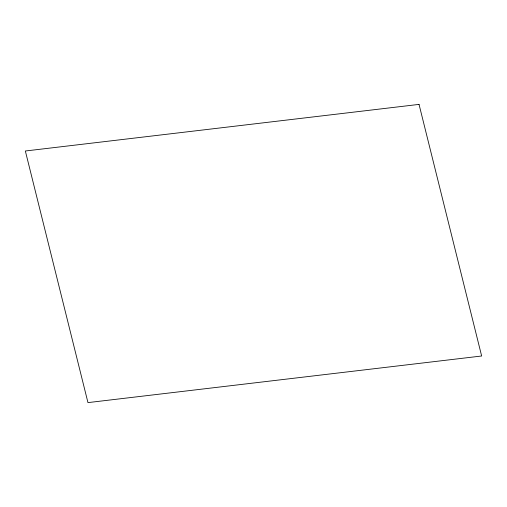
<?xml version="1.0" encoding="UTF-8"?>
<svg xmlns="http://www.w3.org/2000/svg" width="507" height="507" viewBox="0 0 507 507"><rect width="100%" height="100%" fill="white"/><g stroke="black" fill="none" stroke-linecap="round" stroke-linejoin="round"><path stroke-width="0.76" d="M419.036 104.391L25.35 150.997L87.965 402.609L481.65 356.003L419.036 104.391"/></g></svg>
